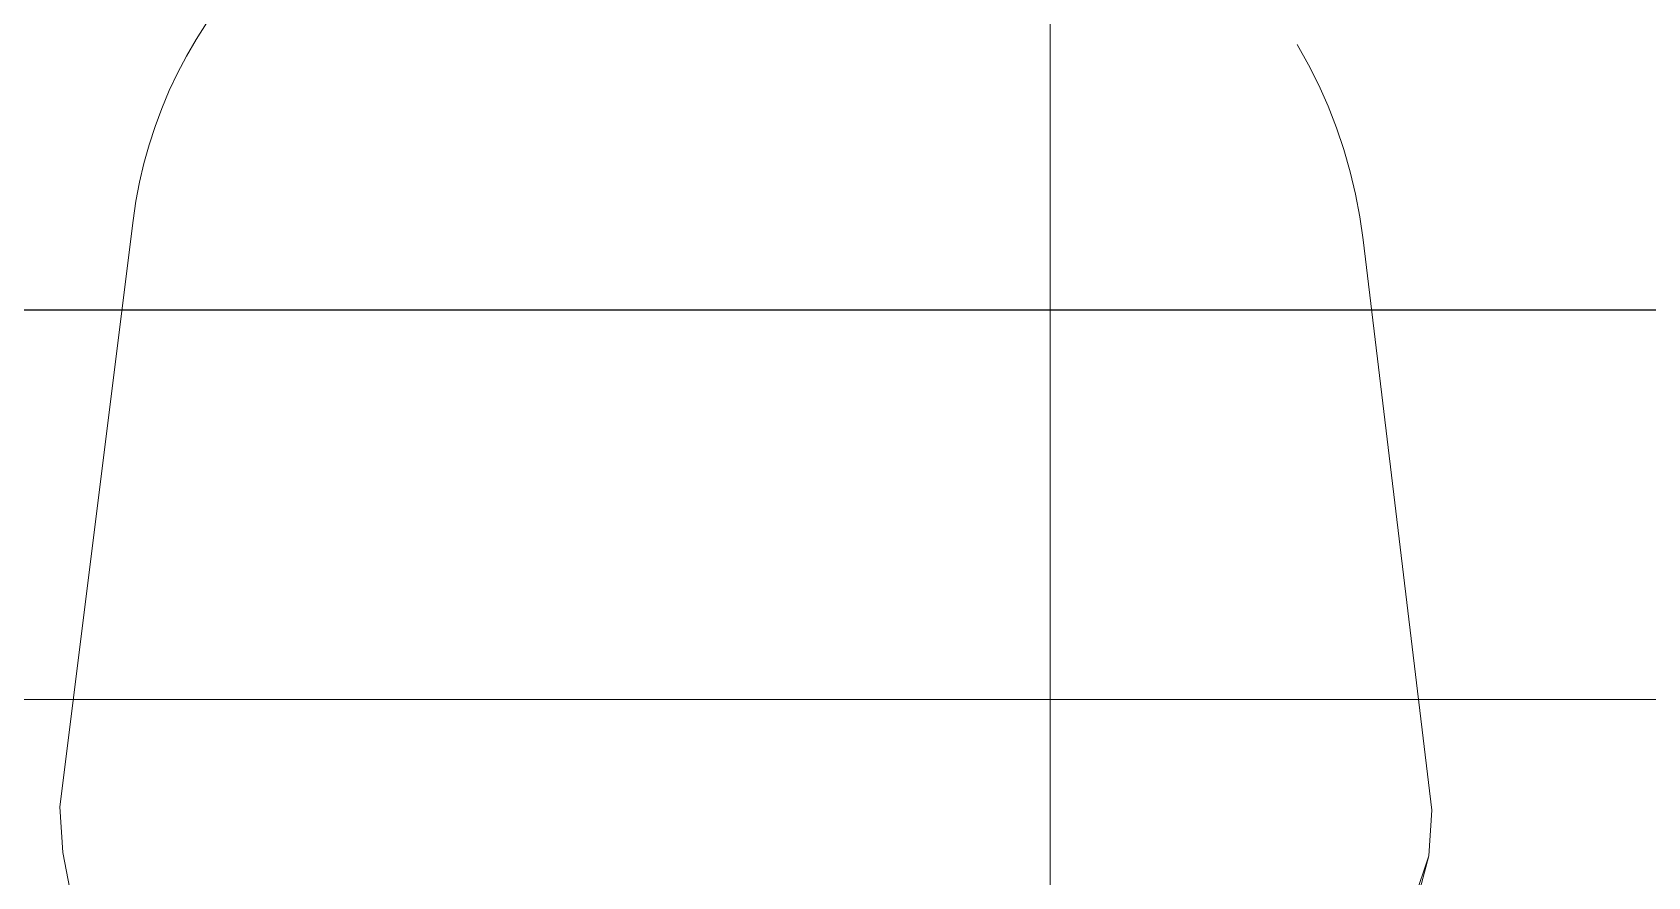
# Model space of a CAD drawing. Extents: x -566 to 72611, y -487 to 32334.
# Drawn here: x 106.89 to 124.58, y 240.7 to 249.95 of the extents above; entities that cross this region are included whole.
import ezdxf

# ---------------------------------------------------------------- set-up
doc = ezdxf.new("R2010")
doc.units = 0
doc.header["$LTSCALE"] = 0.5
doc.header["$MEASUREMENT"] = 0
doc.layers.add('floor', color=7, linetype='CONTINUOUS', lineweight=5, true_color=0xcfcfcf)
doc.layers.add('layout', color=7, linetype='CONTINUOUS', lineweight=5, true_color=0xcfcfcf)

msp = doc.modelspace()

# ---------------------------------------------------------------- hatches: boundary and pattern name
at = {"layer": 'floor'}
h = msp.add_hatch(dxfattribs=at)
h.set_pattern_fill('ANSI37', color=256, scale=100, angle=45)
h.set_pattern_definition([(90, (243.028, 267.632), (-12.5, 9e-16), []), (180, (243.028, 267.632), (-9e-16, -12.5), [])])
h.paths.add_polyline_path([(253.46925, 349.5), (154.11744, 349.5), (154.11744, 348.5), (101.14781, 348.5), (101.14781, 349.5), (0, 349.5), (0, 344.5), (36, 344.5, -0.33835703), (0, 308.66941), (0, 308.5), (0, 173.75), (253.46925, 173.75)])
h.paths.add_polyline_path([(36, 344.5), (0, 344.5), (0, 308.66941, 0.33835703)], flags=17)
h.paths.add_polyline_path([(253.46925, 173.75), (0, 173.75), (0, 173.74997), (0, 169.75), (253.46925, 169.75)])
h.paths.add_polyline_path([(253.46925, 169.75), (0, 169.75), (0, 149.21137), (36, 149.21137, -0.33835703), (0, 113.38078), (0, 113.21137), (0, 29.94998), (0, -5), (253.46925, -5)])
h.paths.add_polyline_path([(36, 149.21137), (0, 149.21137), (0, 113.38078, 0.33835703)], flags=17)
h.paths.add_polyline_path([(575.25, 169.75), (510, 169.75), (474.75, 169.75), (327.5, 169.75), (285.46925, 169.75), (285.46925, 165.75), (253.46925, 165.75), (253.46925, -5), (263.99725, -5), (263.99725, 95.99051), (287, 95.99051), (287, 97.5), (292, 97.5), (292, -5), (341.25, -5), (341.25, 13.02988), (341.25012, 15.02988), (346.24839, 15.02988, 0.36108524), (374.08728, 41.24999), (346.25012, 41.24999), (346.25012, 42.99999), (341.25, 42.99999), (341.25, 44.99999), (341.25, 97.5), (357.75, 97.5), (405.75, 97.5), (575.25, 97.5)])

# ---------------------------------------------------------------- linework, layer by layer
at = {"layer": 'layout'}
for points in [[(108.68037, 249.86711, 59.43378), (108.68037, 249.86711, 59.43378), (108.68037, 249.86711, 60.56059), (108.79345, 250.04458, 59.43378)], [(108.79345, 250.04458, 60.56059), (108.79345, 250.04458, 60.56059), (108.79345, 250.04458, 59.43378), (108.68037, 249.86711, 60.56059)], [(108.57478, 249.68473, 59.43378), (108.57478, 249.68473, 59.43378), (108.57478, 249.68473, 60.56059), (108.68037, 249.86711, 59.43378)], [(108.68037, 249.86711, 60.56059), (108.68037, 249.86711, 60.56059), (108.68037, 249.86711, 59.43378), (108.57478, 249.68473, 60.56059)], [(120.86235, 249.59168, 60.56059), (120.86235, 249.59168, 60.56059), (120.86235, 249.59168, 59.43378), (120.73908, 249.81132, 60.56059)], [(120.73908, 249.81132, 59.43378), (120.73908, 249.81132, 59.43378), (120.73908, 249.81132, 60.56059), (120.86235, 249.59168, 59.43378)], [(108.477, 249.49807, 59.43378), (108.477, 249.49807, 59.43378), (108.477, 249.49807, 60.56059), (108.57478, 249.68473, 59.43378)], [(108.57478, 249.68473, 60.56059), (108.57478, 249.68473, 60.56059), (108.57478, 249.68473, 59.43378), (108.477, 249.49807, 60.56059)], [(108.38708, 249.30724, 59.43378), (108.38708, 249.30724, 59.43378), (108.38708, 249.30724, 60.56059), (108.477, 249.49807, 59.43378)], [(108.477, 249.49807, 60.56059), (108.477, 249.49807, 60.56059), (108.477, 249.49807, 59.43378), (108.38708, 249.30724, 60.56059)], [(120.97538, 249.36644, 60.56059), (120.97538, 249.36644, 60.56059), (120.97538, 249.36644, 59.43378), (120.86235, 249.59168, 60.56059)], [(120.86235, 249.59168, 59.43378), (120.86235, 249.59168, 59.43378), (120.86235, 249.59168, 60.56059), (120.97538, 249.36644, 59.43378)], [(108.30533, 249.1126, 59.43378), (108.30533, 249.1126, 59.43378), (108.30533, 249.1126, 60.56059), (108.38708, 249.30724, 59.43378)], [(108.38708, 249.30724, 60.56059), (108.38708, 249.30724, 60.56059), (108.38708, 249.30724, 59.43378), (108.30533, 249.1126, 60.56059)], [(121.07797, 249.1361, 60.56059), (121.07797, 249.1361, 60.56059), (121.07797, 249.1361, 59.43378), (120.97538, 249.36644, 60.56059)], [(120.97538, 249.36644, 59.43378), (120.97538, 249.36644, 59.43378), (120.97538, 249.36644, 60.56059), (121.07797, 249.1361, 59.43378)], [(108.23175, 248.91465, 59.43378), (108.23175, 248.91465, 59.43378), (108.23175, 248.91465, 60.56059), (108.30533, 249.1126, 59.43378)], [(108.30533, 249.1126, 60.56059), (108.30533, 249.1126, 60.56059), (108.30533, 249.1126, 59.43378), (108.23175, 248.91465, 60.56059)], [(121.07797, 249.1361, 59.43378), (121.07797, 249.1361, 59.43378), (121.07797, 249.1361, 60.56059), (121.16989, 248.90102, 59.43378)], [(121.07797, 249.1361, 60.56059), (121.07797, 249.1361, 60.56059), (121.16989, 248.90102, 59.43378), (121.16989, 248.90102, 60.56059)], [(108.16659, 248.71363, 59.43378), (108.16659, 248.71363, 59.43378), (108.16659, 248.71363, 60.56059), (108.23175, 248.91465, 59.43378)], [(108.23175, 248.91465, 60.56059), (108.23175, 248.91465, 60.56059), (108.23175, 248.91465, 59.43378), (108.16659, 248.71363, 60.56059)], [(121.25091, 248.66182, 60.56059), (121.25091, 248.66182, 60.56059), (121.25091, 248.66182, 59.43378), (121.16989, 248.90102, 60.56059)], [(121.16989, 248.90102, 59.43378), (121.16989, 248.90102, 59.43378), (121.16989, 248.90102, 60.56059), (121.25091, 248.66182, 59.43378)], [(108.1099, 248.5099, 59.43378), (108.1099, 248.5099, 59.43378), (108.1099, 248.5099, 60.56059), (108.16659, 248.71363, 59.43378)], [(108.16659, 248.71363, 60.56059), (108.16659, 248.71363, 60.56059), (108.16659, 248.71363, 59.43378), (108.1099, 248.5099, 60.56059)], [(121.32088, 248.41898, 60.56059), (121.32088, 248.41898, 60.56059), (121.32088, 248.41898, 59.43378), (121.25091, 248.66182, 60.56059)], [(121.25091, 248.66182, 59.43378), (121.25091, 248.66182, 59.43378), (121.25091, 248.66182, 60.56059), (121.32088, 248.41898, 59.43378)], [(108.06182, 248.30396, 59.43378), (108.06182, 248.30396, 59.43378), (108.06182, 248.30396, 60.56059), (108.1099, 248.5099, 59.43378)], [(108.1099, 248.5099, 60.56059), (108.1099, 248.5099, 60.56059), (108.1099, 248.5099, 59.43378), (108.06182, 248.30396, 60.56059)], [(121.3796, 248.17312, 60.56059), (121.3796, 248.17312, 60.56059), (121.3796, 248.17312, 59.43378), (121.32088, 248.41898, 60.56059)], [(121.32088, 248.41898, 59.43378), (121.32088, 248.41898, 59.43378), (121.32088, 248.41898, 60.56059), (121.3796, 248.17312, 59.43378)], [(108.02245, 248.09604, 59.43378), (108.02245, 248.09604, 59.43378), (108.02245, 248.09604, 60.56059), (108.06182, 248.30396, 59.43378)], [(108.06182, 248.30396, 60.56059), (108.06182, 248.30396, 60.56059), (108.06182, 248.30396, 59.43378), (108.02245, 248.09604, 60.56059)], [(107.99182, 247.88664, 59.43378), (107.99182, 247.88664, 59.43378), (107.99182, 247.88664, 60.56059), (108.02245, 248.09604, 59.43378)], [(108.02245, 248.09604, 60.56059), (108.02245, 248.09604, 60.56059), (108.02245, 248.09604, 59.43378), (107.99182, 247.88664, 60.56059)], [(121.427, 247.92471, 60.56059), (121.427, 247.92471, 60.56059), (121.427, 247.92471, 59.43378), (121.3796, 248.17312, 60.56059)], [(121.3796, 248.17312, 59.43378), (121.3796, 248.17312, 59.43378), (121.3796, 248.17312, 60.56059), (121.427, 247.92471, 59.43378)], [(107.18951, 241.46319, 59.43378), (107.18951, 241.46319, 59.43378), (107.18951, 241.46319, 60.56059), (107.99182, 247.88664, 59.43378)], [(107.99182, 247.88664, 60.56059), (107.99182, 247.88664, 60.56059), (107.99182, 247.88664, 59.43378), (107.18951, 241.46319, 60.56059)], [(121.46295, 247.67426, 60.56059), (121.46295, 247.67426, 60.56059), (121.46295, 247.67426, 59.43378), (121.427, 247.92471, 60.56059)], [(121.427, 247.92471, 59.43378), (121.427, 247.92471, 59.43378), (121.427, 247.92471, 60.56059), (121.46295, 247.67426, 59.43378)], [(122.2137, 241.42837, 60.56059), (122.2137, 241.42837, 60.56059), (122.2137, 241.42837, 59.43378), (121.46295, 247.67426, 60.56059)], [(121.46295, 247.67426, 59.43378), (121.46295, 247.67426, 59.43378), (121.46295, 247.67426, 60.56059), (122.2137, 241.42837, 59.43378)], [(99.93391, 246.90417, 70.22398), (129.35908, 246.906, 70.2116), (99.93379, 246.906, 70.2116)], [(129.35908, 246.906, 70.2116), (99.93391, 246.90417, 70.22398), (129.35908, 246.90417, 70.22398)], [(107.22046, 240.96312, 59.43378), (107.22046, 240.96312, 59.43378), (107.22046, 240.96312, 60.56059), (107.18951, 241.46319, 59.43378)], [(107.18951, 241.46319, 60.56059), (107.18951, 241.46319, 60.56059), (107.18951, 241.46319, 59.43378), (107.22046, 240.96312, 60.56059)], [(122.18041, 240.92844, 60.56059), (122.18041, 240.92844, 60.56059), (122.18041, 240.92844, 59.43378), (122.2137, 241.42837, 60.56059)], [(122.2137, 241.42837, 59.43378), (122.2137, 241.42837, 59.43378), (122.2137, 241.42837, 60.56059), (122.18041, 240.92844, 59.43378)], [(107.3152, 240.47132, 59.43378), (107.3152, 240.47132, 59.43378), (107.3152, 240.47132, 60.56059), (107.22046, 240.96312, 59.43378)], [(107.22046, 240.96312, 60.56059), (107.22046, 240.96312, 60.56059), (107.22046, 240.96312, 59.43378), (107.3152, 240.47132, 60.56059)], [(122.18041, 240.92844, 59.43378), (122.18041, 240.92844, 59.43378), (121.92439, 239.96297, 60.56059), (121.70603, 239.51401, 59.43378)]]:
    msp.add_3dface(points, dxfattribs=at)

doc.saveas('drawing.dxf')
